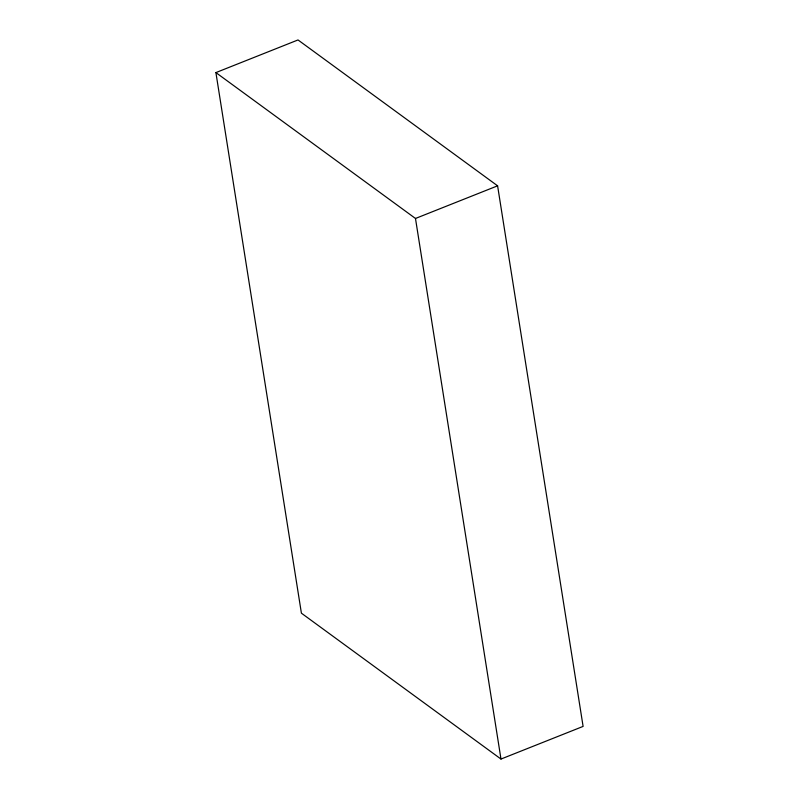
<?xml version="1.0" encoding="UTF-8"?>
<svg xmlns="http://www.w3.org/2000/svg" width="799" height="799" viewBox="0 0 799 799"><rect width="100%" height="100%" fill="white"/><g stroke="black" fill="none" stroke-linecap="round" stroke-linejoin="round"><path stroke-width="1.2" d="M215.9 72.589L298.017 39.95L497.597 185.827L583.1 726.411L500.983 759.05L301.403 613.173L215.9 72.589L415.48 218.467L500.983 759.05M415.48 218.467L497.597 185.827"/></g></svg>
